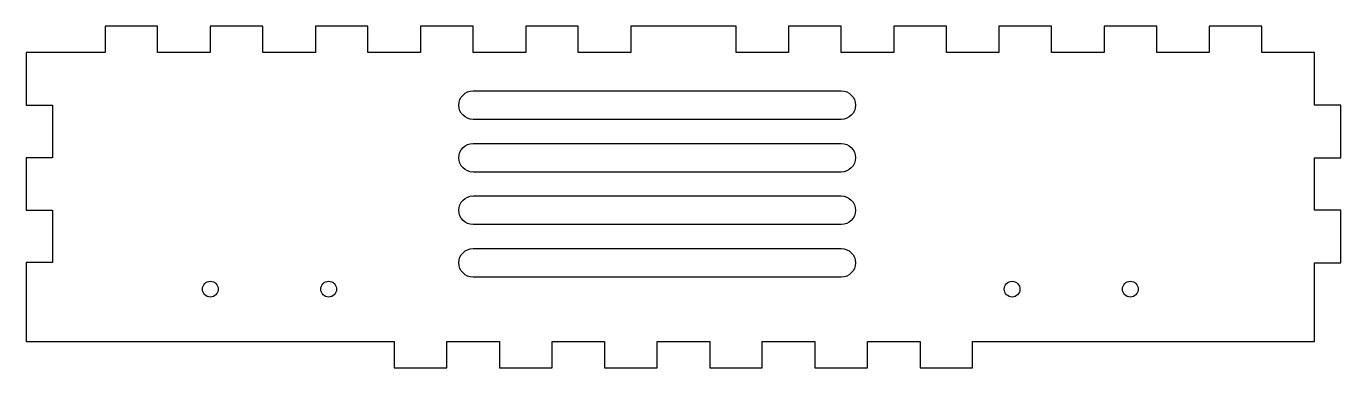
# Model space of a CAD drawing. Header units: millimetres. Extents: x -250 to 0, y -65 to 0.
import ezdxf

# ---------------------------------------------------------------- set-up
doc = ezdxf.new("R2010")
doc.units = ezdxf.units.MM
doc.layers.get('0').update_dxf_attribs({"linetype": 'CONTINUOUS'})

msp = doc.modelspace()

# ---------------------------------------------------------------- linework, layer by layer
msp.add_lwpolyline([(-249.98, -44.94), (-249.98, -59.94), (-180, -59.97), (-180, -64.95), (-170, -64.95), (-170, -59.97), (-160, -59.97), (-160, -64.95), (-150, -64.95), (-150, -59.97), (-140, -59.97), (-140, -64.95), (-130, -64.95), (-130, -59.97), (-120, -59.97), (-120, -64.95), (-110, -64.95), (-110, -59.97), (-100, -59.97), (-100, -64.95), (-90, -64.95), (-90, -59.97), (-80, -59.97), (-80, -64.95), (-70, -64.95), (-70, -59.97), (-5, -59.97), (-5, -45), (0, -45), (0, -35), (-5, -35), (-5, -25), (0, -25), (0, -15), (-5, -15), (-5, -5), (-15, -5), (-15, 0), (-25, 0), (-25, -5), (-35, -5), (-35, 0), (-45, 0), (-45, -5), (-55, -5), (-55, 0), (-65, 0), (-65, -5), (-75, -5), (-75, 0), (-85, 0), (-85, -5), (-95, -5), (-95, 0), (-105, 0), (-105, -5), (-115, -5), (-115, 0), (-135, 0), (-135, -5), (-145, -5), (-145, 0), (-155, 0), (-155, -5), (-165, -5), (-165, 0), (-175, 0), (-175, -5), (-185, -5), (-185, 0), (-195, 0), (-195, -5), (-205, -5), (-205, 0), (-215, 0), (-215, -5), (-225, -5), (-225, 0), (-234.98, 0), (-234.98, -5), (-249.98, -5), (-249.98, -15), (-244.98, -15), (-244.98, -25), (-249.98, -25), (-249.98, -34.96), (-244.98, -34.96), (-244.98, -44.94)], close=True)
for points in [[(-165, -12.28), (-95, -12.28, -1), (-95, -17.72), (-165, -17.72, -1)], [(-165, -22.28), (-95, -22.28, -1), (-95, -27.72), (-165, -27.72, -1)], [(-165, -32.28), (-95, -32.28, -1), (-95, -37.72), (-165, -37.72, -1)], [(-165, -42.28), (-95, -42.28, -1), (-95, -47.72), (-165, -47.72, -1)]]:
    msp.add_lwpolyline(points, format="xyb", close=True)
for centre in [(-214.98, -50), (-192.48, -50), (-62.5, -50), (-40, -50)]:
    msp.add_circle(centre, 1.5)

doc.saveas('drawing.dxf')
